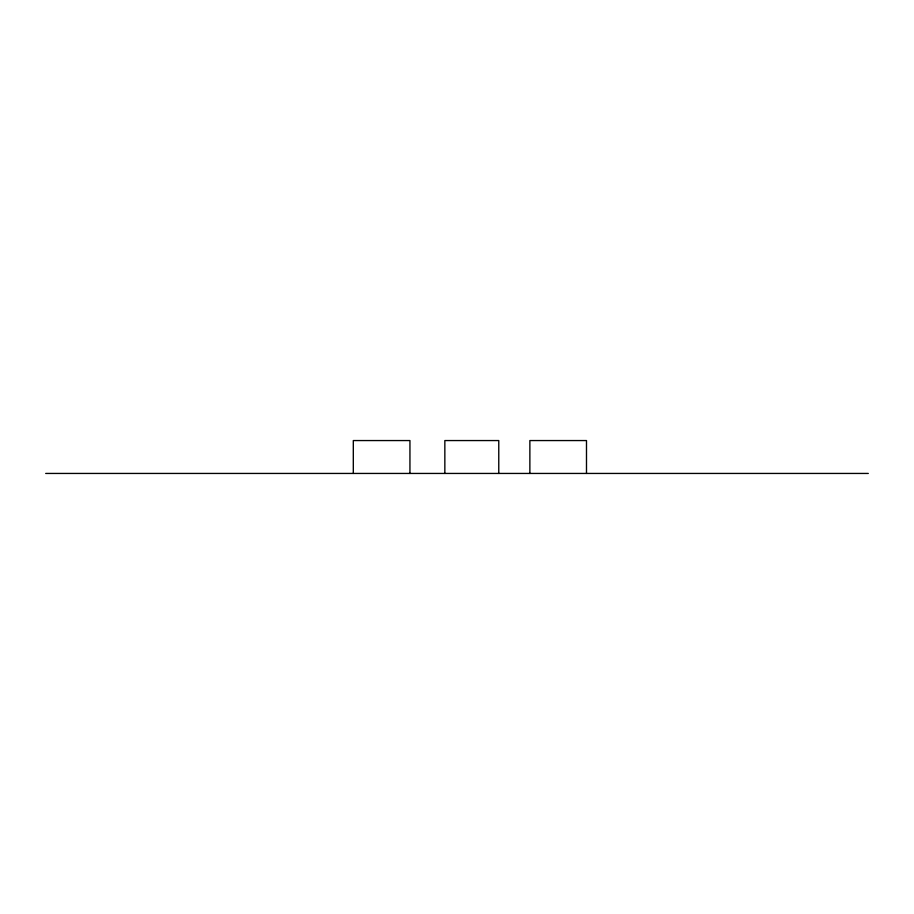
<?xml version="1.0" encoding="UTF-8"?>
<svg xmlns="http://www.w3.org/2000/svg" width="914" height="914" viewBox="0 0 914 914"><rect width="100%" height="100%" fill="white"/><g stroke="black" fill="none" stroke-linecap="round" stroke-linejoin="round"><path stroke-width="1.37" d="M45.7 473.441L868.3 473.441M586.491 473.441L586.491 440.559L529.869 440.559L529.869 473.441M498.77 473.441L498.77 440.559L444.844 440.559L444.844 473.441M409.94 473.441L409.94 440.559L353.307 440.559L353.307 473.441"/></g></svg>
